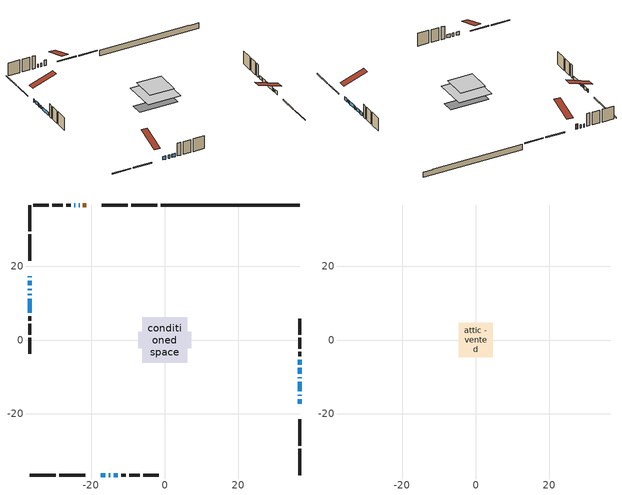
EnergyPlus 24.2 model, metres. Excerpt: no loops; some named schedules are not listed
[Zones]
conditioned space
 floor outside (Floor1 construction): -2.28,-2.28 -2.28,2.28 2.28,2.28 2.28,-2.28 z0.3
 floor adiabatic (AdiabaticFloorConstruction): -6.16,-6.16 -6.16,6.16 6.16,6.16 6.16,-6.16 z2.74
 floor foundation (Slab1 construction): -7.17,-2.28 -7.17,2.28 7.17,2.28 7.17,-2.28 z-1.83
 wall outside (RimJoist1 construction): -2.02,36.7 -9.11,36.7 / -36.7,-36.7 -29.61,-36.7 / -36.7,36.7 -36.7,29.61 / 36.7,-36.7 36.7,-29.61 z0.3:0.6
 wall outside (RimJoist2 construction): -10.04,36.7 -17.12,36.7 / -28.69,-36.7 -21.6,-36.7 / -36.7,28.69 -36.7,21.6 / 36.7,-28.69 36.7,-21.6 z0.3:0.6
 wall outside (AdiabaticWallConstruction 1): -21.36,36.7 -22.25,36.7 z0.3:2.33
 wall outside (AdiabaticWallConstruction): -36.7,17.36 -36.7,17.06 / 36.7,-17.36 36.7,-16.09 / 36.7,-15.16 36.7,-14.84 / 36.7,-13.92 36.7,-11.37 / -23.18,36.7 -23.44,36.7 / -17.36,-36.7 -16.22,-36.7 / -15.29,-36.7 -14.81,-36.7 / -36.7,16.13 -36.7,14.86 / -36.7,13.94 -36.7,13.51 / 36.7,-10.45 36.7,-10.06 / -36.7,12.58 -36.7,12.18 / 36.7,-9.14 36.7,-7.61 / 36.7,-6.68 36.7,-5.41 / -24.37,36.7 -24.64,36.7 / -13.88,-36.7 -12.74,-36.7 / -36.7,11.26 -36.7,7.45 z0.3:1.52
 wall outside (Wall1 construction): -25.56,36.7 -26.79,36.7 / -11.81,-36.7 -10.58,-36.7 / -36.7,6.52 -36.7,5.29 / 36.7,-4.49 36.7,-3.26 z0.3:5.18
 wall outside (Wall2 construction): -27.72,36.7 -30.6,36.7 / -9.65,-36.7 -6.78,-36.7 / -36.7,4.36 -36.7,1.49 / 36.7,-2.33 36.7,0.55 z0.3:5.18
 wall outside (Wall3 construction): -31.52,36.7 -35.77,36.7 / -5.85,-36.7 -1.6,-36.7 / -36.7,0.56 -36.7,-3.69 / 36.7,1.48 36.7,5.72 z0.3:5.18
 wall foundation (FoundationWall1 construction): -1.09,36.7,-1.83 -1.09,36.7,0.3 32.92,36.7,0.3 32.92,36.7,0.18 36.7,36.7,0.18 36.7,36.7,-1.83
 window (WindowConstruction 13): -36.7,17.36 -36.7,17.06 z0.3:1.52
 window (WindowConstruction 5): 36.7,-17.36 36.7,-16.09 z0.3:1.52
 window (WindowConstruction 6): 36.7,-15.16 36.7,-14.84 z0.3:1.52
 window (WindowConstruction 7): 36.7,-13.92 36.7,-11.37 z0.3:1.52
 window (WindowConstruction 8): -23.18,36.7 -23.44,36.7 z0.3:1.52
 window (WindowConstruction 9): -17.36,-36.7 -16.22,-36.7 z0.3:1.52
 window (WindowConstruction 10): -15.29,-36.7 -14.81,-36.7 z0.3:1.52
 window (WindowConstruction 11): -36.7,16.13 -36.7,14.86 z0.3:1.52
 window (WindowConstruction 12): -36.7,13.93 -36.7,13.51 z0.3:1.52
 window (WindowConstruction 15): 36.7,-10.44 36.7,-10.06 z0.3:1.52
 window (WindowConstruction 14): -36.7,12.58 -36.7,12.19 z0.3:1.52
 window (WindowConstruction): 36.7,-9.13 36.7,-7.61 z0.3:1.52
 window (WindowConstruction 1): 36.7,-6.68 36.7,-5.41 z0.3:1.52
 window (WindowConstruction 2): -24.37,36.7 -24.63,36.7 z0.3:1.52
 window (WindowConstruction 3): -13.88,-36.7 -12.74,-36.7 z0.3:1.52
 window (WindowConstruction 4): -36.7,11.26 -36.7,7.45 z0.3:1.52
 door (Door): -21.36,36.7 -22.25,36.7 z0.3:2.33
 ceiling adiabatic (AdiabaticFloorConstruction): 6.16,-6.16 6.16,6.16 -6.16,6.16 -6.16,-6.16 z2.74
attic - vented
 floor to conditioned space (Floor2 construction Reversed): -4.64,-4.64 -4.64,4.64 4.64,4.64 4.64,-4.64 z5.18
 roof outside (Roof1 construction): -20.44,36.7,5.18 -20.44,27.66,8.19 -18.05,27.66,8.19 -18.05,36.7,5.18; -18.29,-36.7,5.18 -18.29,-27.66,8.19 -20.67,-27.66,8.19 -20.67,-36.7,5.18; -36.7,18.29,5.18 -27.66,18.29,8.19 -27.66,20.67,8.19 -36.7,20.67,5.18; 36.7,-18.29,5.18 27.66,-18.29,8.19 27.66,-20.67,8.19 36.7,-20.67,5.18
[Building]
Building 1: Terrain=Suburbs
[Site:Location]
Toronto City Centre_ON: Latitude {deg}=43.63; Longitude {deg}=-79.39; Time Zone {hr}=-5; Elevation {m}=77; Keep Site Location Information=Yes
[Site:GroundTemperature:Shallow]
5.01852, 3.26908, 3.12898, 3.95918, 7.29196, 10.6092, 13.4851, 15.3069, 15.4617, 13.9799, 11.1774, 7.9619
[Site:WaterMainsTemperature]
Calculation Method=Schedule; Temperature Schedule=mains temperature schedule
[Material] Roughness=Rough; Thermal Absorptance=0.9
Name | Thickness {m} | Conductivity {W/m-K} | Density {kg/m3} | Specific Heat {J/kg-K} | Solar Absorptance | Visible Absorptance
asphalt or fiberglass shingles | 0.00635 | 0.162714 | 1121.4 | 1465.45 | 0.4 | 0.4
ceiling loosefill ins | 0.169333 | 0.0480833 | 16.02 | 1046.75 | 0.7 | 0.7
ceiling stud and cavity | 0.1397 | 0.110651 | 65.682 | 1177.47 | 0.7 | 0.7
concrete 4.0 in. | 0.1016 | 1.803125 | 2242.8 | 837.4 | 0.7 | 0.7
concrete 8.0 in. | 0.2032 | 1.803125 | 2242.8 | 837.4 | 0.7 | 0.7
door material | 0.04445 | 0.053851 | 512.64 | 1214.23 | 0.7 | 0.7
exterior vertical ins | 0.0363136 | 0.029427 | 32.04 | 1214.23 | 0.7 | 0.7
floor covering | 0.0127 | 0.0433444 | 54.468 | 1339.84 | 0.6 | 0.6
floor rigid ins | 0.051816 | 0.029427 | 32.04 | 1214.23 | 0.7 | 0.7
floor rigid ins 1; wall rigid ins | 0.512978 | 0.029427 | 32.04 | 1214.23 | 0.7 | 0.7
floor stud and cavity | 0.1397 | 0.0889238 | 92.3553 | 1139.71 | 0.7 | 0.7
floor stud and cavity 1 | 0.1397 | 1.75129 | 37.0049 | 1207.88 | 0.7 | 0.7
furniture material conditioned space 1 | 0.1524 | 0.115458 | 640.8 | 1214.23 | 0.6 | 0.6
gypsum board | 0.0127 | 0.160291 | 801 | 837.4 | 0.6 | 0.6
gypsum board 1 | 0.0127 | 0.160291 | 801 | 837.4 | 0.7 | 0.7
osb sheathing 0.5 in. | 0.0127 | 0.115458 | 512.64 | 1214.23 | 0.7 | 0.7
osb sheathing 0.75 in. | 0.01905 | 0.115458 | 512.64 | 1214.23 | 0.7 | 0.7
osb sheathing 2.0 in. | 0.0508 | 0.115458 | 512.64 | 1214.23 | 0.7 | 0.7
rim joist stud and cavity | 0.0508 | 0.0451784 | 125.044 | 1163.47 | 0.6 | 0.6
rim joist stud and cavity 1 | 0.0508 | 0.029095 | 125.044 | 1163.47 | 0.6 | 0.6
wall stud and cavity | 0.1397 | 0.0813726 | 139.0536 | 1170.24 | 0.7 | 0.7
wall stud and cavity 1 | 0.1397 | 0.0816238 | 139.0536 | 1170.24 | 0.7 | 0.7
wall stud and cavity 2 | 0.1397 | 0.081123 | 139.0536 | 1170.24 | 0.7 | 0.7
wall stud and cavity 3 | 0.0889 | 0.380278 | 52.3479 | 1209.89 | 0.7 | 0.7
wall stud and cavity 4 | 0.0889 | 0.391764 | 83.0341 | 1211.67 | 0.7 | 0.7
wood siding | 0.0254 | 0.102417 | 544.68 | 1172.36 | 0.4 | 0.4
wood siding 1; wood siding 2; wood siding 3 | 0.0254 | 0.102417 | 544.68 | 1172.36 | 0.7 | 0.7
[WindowMaterial:SimpleGlazingSystem]
Name | U-Factor {W/m2-K} | Solar Heat Gain Coefficient
WindowMaterial | 2.333658 | 0.53
WindowMaterial 1 | 2.24962 | 0.56
WindowMaterial 10 | 7.12703 | 0.61
WindowMaterial 11 | 6.76988 | 0.73
WindowMaterial 12 | 3.20069 | 0.32
WindowMaterial 2 | 2.57668 | 0.41
WindowMaterial 3 | 2.39384 | 0.5
WindowMaterial 4 | 2.17922 | 0.59
WindowMaterial 5 | 2.54318 | 0.43
WindowMaterial 6 | 2.21896 | 0.58
WindowMaterial 7 | 2.2729 | 0.55
WindowMaterial 8 | 2.44268 | 0.48
WindowMaterial 9 | 2.50173 | 0.45
[Construction]
AdiabaticFloorConstruction: floor stud and cavity 1, floor rigid ins 1, osb sheathing 0.75 in., floor covering
AdiabaticWallConstruction: wood siding 2, wall rigid ins, wall stud and cavity 3, gypsum board
AdiabaticWallConstruction 1: wood siding 3, wall rigid ins, wall stud and cavity 3, gypsum board
Door: door material
Floor1 construction: floor stud and cavity, floor rigid ins, osb sheathing 0.75 in., floor covering
Floor2 construction Reversed: gypsum board, ceiling stud and cavity, ceiling loosefill ins
FoundationWall1 construction: concrete 8.0 in., gypsum board 1
furniture construction conditioned space 1: furniture material conditioned space 1
PartitionWallConstruction: gypsum board, wall stud and cavity 4, gypsum board
RimJoist1 construction: wood siding 1, osb sheathing 2.0 in., rim joist stud and cavity
RimJoist2 construction: wood siding 1, osb sheathing 2.0 in., rim joist stud and cavity 1
Roof1 construction: asphalt or fiberglass shingles
Slab1 construction: concrete 4.0 in.
Wall1 construction: wood siding, osb sheathing 0.5 in., wall stud and cavity, gypsum board
Wall2 construction: wood siding, osb sheathing 0.5 in., wall stud and cavity 1, gypsum board
Wall3 construction: wood siding, osb sheathing 0.5 in., wall stud and cavity 2, gypsum board
WindowConstruction: WindowMaterial
WindowConstruction 1; WindowConstruction 11; WindowConstruction 5: WindowMaterial 1
WindowConstruction 10: WindowMaterial 8
WindowConstruction 12: WindowMaterial 9
WindowConstruction 13: WindowMaterial 10
WindowConstruction 14: WindowMaterial 11
WindowConstruction 15: WindowMaterial 12
WindowConstruction 2; WindowConstruction 8: WindowMaterial 2
WindowConstruction 3: WindowMaterial 3
WindowConstruction 4: WindowMaterial 4
WindowConstruction 6: WindowMaterial 5
WindowConstruction 7: WindowMaterial 6
WindowConstruction 9: WindowMaterial 7
[Zone] Multiplier=1; Part of Total Floor Area=Yes
Name | Volume {m3}
attic - vented | 42.1876
conditioned space | 541.1
[Space]
Name | Zone | Volume {m3}
attic - vented 1 | attic - vented | 42.1876
conditioned space 1 | conditioned space | 541.1
[ZoneInfiltration:EffectiveLeakageArea]
infil attic - vented 1: Zone or Space=attic - vented 1; Schedule=Always On Discrete; Effective Air Leakage Area {cm2}=3629.9; Stack Coefficient=0.000209624; Wind Coefficient=9.7823e-06
[ZoneMixing]
whole house fan mix: Zone or Space=attic - vented; Schedule=Always On Continuous; Design Flow Rate Calculation Method=Flow/Zone; Design Flow Rate {m3/s}=0; Source Zone or Space=conditioned space
[SurfaceProperty:ExposedFoundationPerimeter]
Slab1: Exposed Perimeter Calculation Method=TotalExposedPerimeter; Total Exposed Perimeter {m}=37.795
[InternalMass] Zone or ZoneList=conditioned space; Space or SpaceList=conditioned space 1
Name | Construction | Surface Area {m2}
furniture mass conditioned space 1 | furniture construction conditioned space 1 | 95.1242
partition wall mass | PartitionWallConstruction | 237.81
[Lights]
interior lighting: Zone or ZoneList or Space or SpaceList=conditioned space 1; Schedule=interior lighting schedule; Design Level Calculation Method=LightingLevel; Lighting Level {W}=343.2; Return Air Fraction=0; Fraction Radiant=0.6; Fraction Visible=0.2; Fraction Replaceable=1
[People]
occupants: Zone or ZoneList or Space or SpaceList=conditioned space 1; Number of People Schedule=occupants schedule; Number of People Calculation Method=People; Number of People=3; Fraction Radiant=0.314171; Sensible Heat Fraction=0.56303; Activity Level Schedule=occupants activity schedule; Carbon Dioxide Generation Rate {m3/s-W}=0; Enable ASHRAE 55 Comfort Warnings=No; Mean Radiant Temperature Calculation Type=EnclosureAveraged
[ElectricEquipment] Zone or ZoneList or Space or SpaceList=conditioned space 1; Design Level Calculation Method=EquipmentLevel
Name | Schedule | Design Level {W} | Fraction Latent | Fraction Radiant | Fraction Lost
clothes dryer | clothes dryer schedule | 140.772 | 0.015 | 0.081 | 0.85
clothes washer | clothes washer schedule | 32.1985 | 0.03 | 0.162 | 0.7
cooking range | cooking range schedule | 215.147 | 0.08 | 0.432 | 0.2
dishwasher | dishwasher schedule | 66.8632 | 0.3 | 0.18 | 0.4
fridge | fridge schedule | 72.9452 | 0 | 0.6 | 0
mech vent bath fan 0 | mech vent bath fan 0 schedule | 50.2 | 0 | 0 | 1
mech vent bath fan 1 | mech vent bath fan 1 schedule | 50.2 | 0 | 0 | 1
mech vent house fan | mech vent house fan schedule | 0 | 0 | 0 | 1
mech vent house fan cfis | mech vent house fan cfis schedule | 0 | 0 | 0 | 0
mech vent range fan 0 | mech vent range fan 0 schedule | 57 | 0 | 0 | 1
misc plug loads | misc plug loads schedule | 494.7 | 0.045 | 0.513 | 0.1
whole house fan | Always On Discrete | 0 | 0 | 0 | 1
[OtherEquipment] Zone or ZoneList or Space or SpaceList=conditioned space 1; Design Level Calculation Method=EquipmentLevel
Name | Fuel Type | Schedule | Design Level {W} | Fraction Latent | Fraction Radiant | Fraction Lost
clothes dryer 1 | Electricity | clothes dryer schedule | 0 | 0.015 | 0.081 | 0.85
cooking range 1 | Electricity | cooking range schedule | 0 | 0.08 | 0.432 | 0.2
general water use latent | None | general water use schedule | 62.594 | 1 | 0 | 0
general water use sensible | None | general water use schedule | -61.6891 | 0 | 0.6 | 0
mech vent house fan latent load | None | Always On Discrete | 0 | 1 | 0 | 0
mech vent house fan sensible load | None | Always On Discrete | 0 | 0 | 0 | 0
water heater energy adjustment1 | NaturalGas | Always On Discrete | 0.01 | 0 | 0 | 1
[ZoneInfiltration:DesignFlowRate] Zone or ZoneList or Space or SpaceList=conditioned space 1; Schedule=Always On Discrete; Design Flow Rate Calculation Method=Flow/Zone; Design Flow Rate {m3/s}=0
infil flow; natural vent flow; whole house fan flow
[AvailabilityManager:Scheduled]
central ac and furnace airloop Availability Manager: Schedule=Always On Discrete
[Foundation:Kiva]
Foundation Kiva 1: Initial Indoor Air Temperature {C}=18; Wall Height Above Grade {m}=0.300015; Wall Depth Below Slab {m}=0.2032; Custom Block Material Name 1=exterior vertical ins; Custom Block Depth 1 {m}=2.13; Custom Block X Position 1 {m}=0.2159; Custom Block Z Position 1 {m}=0
[Foundation:Kiva:Settings]
Soil Conductivity {W/m-K}=0.849921; Soil Density {kg/m3}=1842.3; Soil Specific Heat {J/kg-K}=418.7; Ground Solar Absorptivity=0.9; Ground Thermal Absorptivity=0.9; Ground Surface Roughness {m}=0.03; Far-Field Width {m}=40; Deep-Ground Boundary Condition=ZeroFlux; Deep-Ground Depth {m}=40; Minimum Cell Dimension {m}=0.2; Maximum Cell Growth Coefficient=3; Simulation Timestep=Timestep
[Exterior:Lights]
exterior lighting: Schedule=exterior lighting schedule; Design Level {W}=75.6
[EnergyManagementSystem:GlobalVariable]
central_ac_and_furnace_airloop_Fan_RTF
infil_program_Qfan
infil_program_Qinf
natural_vent_program_Qnv
natural_vent_program_Qwhf
[EnergyManagementSystem:Sensor]
Name | Output:Variable or Output:Meter Index Key | Output:Variable or Output:Meter
airflow_gain | infil flow | Infiltration Sensible Heat Gain Energy
airflow_gain_1 | natural vent flow | Infiltration Sensible Heat Gain Energy
airflow_gain_2 | whole house fan flow | Infiltration Sensible Heat Gain Energy
airflow_loss | infil flow | Infiltration Sensible Heat Loss Energy
airflow_loss_1 | natural vent flow | Infiltration Sensible Heat Loss Energy
airflow_loss_2 | whole house fan flow | Infiltration Sensible Heat Loss Energy
clg_load_cond |  | Cooling:EnergyTransfer:Zone:CONDITIONED SPACE
clg_sp_s; clg_sp_s_1 | cooling setpoint | Schedule Value
clothes_dryer_exhaust_0_sch_s | clothes dryer exhaust 0 schedule | Schedule Value
cool_season | cooling season schedule | Schedule Value
htg_load_cond |  | Heating:EnergyTransfer:Zone:CONDITIONED SPACE
htg_sp_s; htg_sp_s_1 | heating setpoint | Schedule Value
ig_ee_conv | clothes dryer | Electric Equipment Convective Heating Energy
ig_ee_conv_2 | cooking range | Electric Equipment Convective Heating Energy
ig_ee_conv_4 | fridge | Electric Equipment Convective Heating Energy
ig_ee_conv_5 | misc plug loads | Electric Equipment Convective Heating Energy
ig_ee_conv_6 | whole house fan | Electric Equipment Convective Heating Energy
ig_ee_rad | clothes dryer | Electric Equipment Radiant Heating Energy
ig_ee_rad_2 | cooking range | Electric Equipment Radiant Heating Energy
ig_ee_rad_4 | fridge | Electric Equipment Radiant Heating Energy
ig_ee_rad_5 | misc plug loads | Electric Equipment Radiant Heating Energy
ig_ee_rad_6 | whole house fan | Electric Equipment Radiant Heating Energy
ig_lgt_conv | interior lighting | Lights Convective Heating Energy
ig_lgt_rad | interior lighting | Lights Radiant Heating Energy
ig_lgt_vis | interior lighting | Lights Visible Radiation Heating Energy
ig_oe_conv | clothes dryer 1 | Other Equipment Convective Heating Energy
ig_oe_conv_1 | cooking range 1 | Other Equipment Convective Heating Energy
ig_oe_conv_2 | general water use latent | Other Equipment Convective Heating Energy
ig_oe_conv_3 | general water use sensible | Other Equipment Convective Heating Energy
ig_oe_conv_4 | water heater energy adjustment1 | Other Equipment Convective Heating Energy
ig_oe_rad | clothes dryer 1 | Other Equipment Radiant Heating Energy
ig_oe_rad_1 | cooking range 1 | Other Equipment Radiant Heating Energy
ig_oe_rad_2 | general water use latent | Other Equipment Radiant Heating Energy
ig_oe_rad_3 | general water use sensible | Other Equipment Radiant Heating Energy
ig_oe_rad_4 | water heater energy adjustment1 | Other Equipment Radiant Heating Energy
ig_ppl_conv | occupants | People Convective Heating Energy
ig_ppl_rad | occupants | People Radiant Heating Energy
im_conv | furniture mass conditioned space 1 | Surface Inside Face Convection Heat Gain Energy
im_conv_1 | partition wall mass | Surface Inside Face Convection Heat Gain Energy
im_ig | furniture mass conditioned space 1 | Surface Inside Face Internal Gains Radiation Heat Gain Energy
im_ig_1 | partition wall mass | Surface Inside Face Internal Gains Radiation Heat Gain Energy
im_lgt | furniture mass conditioned space 1 | Surface Inside Face Lights Radiation Heat Gain Energy
im_lgt_1 | partition wall mass | Surface Inside Face Lights Radiation Heat Gain Energy
im_sol | furniture mass conditioned space 1 | Surface Inside Face Solar Radiation Heat Gain Energy
im_sol_1 | partition wall mass | Surface Inside Face Solar Radiation Heat Gain Energy
im_surf | furniture mass conditioned space 1 | Surface Inside Face Net Surface Thermal Radiation Heat Gain Energy
im_surf_1 | partition wall mass | Surface Inside Face Net Surface Thermal Radiation Heat Gain Energy
mech_vent_bath_fan_0_sch_s | mech vent bath fan 0 schedule | Schedule Value
mech_vent_bath_fan_1_sch_s | mech vent bath fan 1 schedule | Schedule Value
mech_vent_range_fan_0_sch_s | mech vent range fan 0 schedule | Schedule Value
mv_conv | mech vent bath fan 0 | Electric Equipment Convective Heating Energy
mv_conv_1 | mech vent bath fan 1 | Electric Equipment Convective Heating Energy
mv_conv_2 | mech vent house fan | Electric Equipment Convective Heating Energy
mv_conv_3 | mech vent house fan cfis | Electric Equipment Convective Heating Energy
mv_conv_4 | mech vent range fan 0 | Electric Equipment Convective Heating Energy
mv_conv_5 | mech vent house fan latent load | Other Equipment Convective Heating Energy
mv_conv_6 | mech vent house fan sensible load | Other Equipment Convective Heating Energy
mv_rad | mech vent bath fan 0 | Electric Equipment Radiant Heating Energy
mv_rad_1 | mech vent bath fan 1 | Electric Equipment Radiant Heating Energy
mv_rad_2 | mech vent house fan | Electric Equipment Radiant Heating Energy
mv_rad_3 | mech vent house fan cfis | Electric Equipment Radiant Heating Energy
mv_rad_4 | mech vent range fan 0 | Electric Equipment Radiant Heating Energy
mv_rad_5 | mech vent house fan latent load | Other Equipment Radiant Heating Energy
mv_rad_6 | mech vent house fan sensible load | Other Equipment Radiant Heating Energy
natural_vent_s | natural vent schedule | Schedule Value
out_pb_s |  | Site Outdoor Air Barometric Pressure
out_wt_s |  | Site Outdoor Air Humidity Ratio
site_vw_s |  | Site Wind Speed
ss_back_out | Window1 | Surface Window Shortwave from Zone Back Out Window Heat Transfer Rate
ss_back_out_1 | Window11 | Surface Window Shortwave from Zone Back Out Window Heat Transfer Rate
ss_back_out_10 | Window2 | Surface Window Shortwave from Zone Back Out Window Heat Transfer Rate
ss_back_out_11 | Window3 | Surface Window Shortwave from Zone Back Out Window Heat Transfer Rate
ss_back_out_12 | Window5 | Surface Window Shortwave from Zone Back Out Window Heat Transfer Rate
ss_back_out_13 | Window6 | Surface Window Shortwave from Zone Back Out Window Heat Transfer Rate
ss_back_out_14 | Window7 | Surface Window Shortwave from Zone Back Out Window Heat Transfer Rate
ss_back_out_15 | Window9 | Surface Window Shortwave from Zone Back Out Window Heat Transfer Rate
ss_back_out_2 | Window12 | Surface Window Shortwave from Zone Back Out Window Heat Transfer Rate
ss_back_out_3 | Window13 | Surface Window Shortwave from Zone Back Out Window Heat Transfer Rate
ss_back_out_4 | Window14 | Surface Window Shortwave from Zone Back Out Window Heat Transfer Rate
ss_back_out_5 | Window15 | Surface Window Shortwave from Zone Back Out Window Heat Transfer Rate
ss_back_out_6 | Window16 | Surface Window Shortwave from Zone Back Out Window Heat Transfer Rate
ss_back_out_7 | Window17 | Surface Window Shortwave from Zone Back Out Window Heat Transfer Rate
ss_back_out_8 | Window18 | Surface Window Shortwave from Zone Back Out Window Heat Transfer Rate
ss_back_out_9 | Window19 | Surface Window Shortwave from Zone Back Out Window Heat Transfer Rate
ss_conv | Door1 | Surface Inside Face Convection Heat Gain Energy
ss_conv_1 | Window1 | Surface Inside Face Convection Heat Gain Energy
ss_conv_10 | Window19 | Surface Inside Face Convection Heat Gain Energy
ss_conv_11 | Window2 | Surface Inside Face Convection Heat Gain Energy
ss_conv_12 | Window3 | Surface Inside Face Convection Heat Gain Energy
ss_conv_13 | Window5 | Surface Inside Face Convection Heat Gain Energy
ss_conv_14 | Window6 | Surface Inside Face Convection Heat Gain Energy
ss_conv_15 | Window7 | Surface Inside Face Convection Heat Gain Energy
ss_conv_16 | Window9 | Surface Inside Face Convection Heat Gain Energy
ss_conv_2 | Window11 | Surface Inside Face Convection Heat Gain Energy
ss_conv_3 | Window12 | Surface Inside Face Convection Heat Gain Energy
ss_conv_4 | Window13 | Surface Inside Face Convection Heat Gain Energy
ss_conv_5 | Window14 | Surface Inside Face Convection Heat Gain Energy
ss_conv_6 | Window15 | Surface Inside Face Convection Heat Gain Energy
ss_conv_7 | Window16 | Surface Inside Face Convection Heat Gain Energy
ss_conv_8 | Window17 | Surface Inside Face Convection Heat Gain Energy
ss_conv_9 | Window18 | Surface Inside Face Convection Heat Gain Energy
ss_ig | Door1 | Surface Inside Face Internal Gains Radiation Heat Gain Energy
ss_ig_1 | Window1 | Surface Inside Face Internal Gains Radiation Heat Gain Energy
ss_ig_10 | Window19 | Surface Inside Face Internal Gains Radiation Heat Gain Energy
ss_ig_11 | Window2 | Surface Inside Face Internal Gains Radiation Heat Gain Energy
ss_ig_12 | Window3 | Surface Inside Face Internal Gains Radiation Heat Gain Energy
ss_ig_13 | Window5 | Surface Inside Face Internal Gains Radiation Heat Gain Energy
ss_ig_14 | Window6 | Surface Inside Face Internal Gains Radiation Heat Gain Energy
ss_ig_15 | Window7 | Surface Inside Face Internal Gains Radiation Heat Gain Energy
ss_ig_16 | Window9 | Surface Inside Face Internal Gains Radiation Heat Gain Energy
ss_ig_2 | Window11 | Surface Inside Face Internal Gains Radiation Heat Gain Energy
ss_ig_3 | Window12 | Surface Inside Face Internal Gains Radiation Heat Gain Energy
ss_ig_4 | Window13 | Surface Inside Face Internal Gains Radiation Heat Gain Energy
ss_ig_5 | Window14 | Surface Inside Face Internal Gains Radiation Heat Gain Energy
ss_ig_6 | Window15 | Surface Inside Face Internal Gains Radiation Heat Gain Energy
ss_ig_7 | Window16 | Surface Inside Face Internal Gains Radiation Heat Gain Energy
ss_ig_8 | Window17 | Surface Inside Face Internal Gains Radiation Heat Gain Energy
ss_ig_9 | Window18 | Surface Inside Face Internal Gains Radiation Heat Gain Energy
ss_lgt | Door1 | Surface Inside Face Lights Radiation Heat Gain Energy
ss_sol | Door1 | Surface Inside Face Solar Radiation Heat Gain Energy
ss_surf | Door1 | Surface Inside Face Net Surface Thermal Radiation Heat Gain Energy
ss_surf_1 | Window1 | Surface Inside Face Net Surface Thermal Radiation Heat Gain Energy
ss_surf_10 | Window19 | Surface Inside Face Net Surface Thermal Radiation Heat Gain Energy
ss_surf_11 | Window2 | Surface Inside Face Net Surface Thermal Radiation Heat Gain Energy
ss_surf_12 | Window3 | Surface Inside Face Net Surface Thermal Radiation Heat Gain Energy
ss_surf_13 | Window5 | Surface Inside Face Net Surface Thermal Radiation Heat Gain Energy
ss_surf_14 | Window6 | Surface Inside Face Net Surface Thermal Radiation Heat Gain Energy
ss_surf_15 | Window7 | Surface Inside Face Net Surface Thermal Radiation Heat Gain Energy
ss_surf_16 | Window9 | Surface Inside Face Net Surface Thermal Radiation Heat Gain Energy
ss_surf_2 | Window11 | Surface Inside Face Net Surface Thermal Radiation Heat Gain Energy
ss_surf_3 | Window12 | Surface Inside Face Net Surface Thermal Radiation Heat Gain Energy
ss_surf_4 | Window13 | Surface Inside Face Net Surface Thermal Radiation Heat Gain Energy
ss_surf_5 | Window14 | Surface Inside Face Net Surface Thermal Radiation Heat Gain Energy
ss_surf_6 | Window15 | Surface Inside Face Net Surface Thermal Radiation Heat Gain Energy
ss_surf_7 | Window16 | Surface Inside Face Net Surface Thermal Radiation Heat Gain Energy
ss_surf_8 | Window17 | Surface Inside Face Net Surface Thermal Radiation Heat Gain Energy
ss_surf_9 | Window18 | Surface Inside Face Net Surface Thermal Radiation Heat Gain Energy
ss_trans_in | Window1 | Surface Window Transmitted Solar Radiation Rate
ss_trans_in_1 | Window11 | Surface Window Transmitted Solar Radiation Rate
ss_trans_in_10 | Window2 | Surface Window Transmitted Solar Radiation Rate
ss_trans_in_11 | Window3 | Surface Window Transmitted Solar Radiation Rate
ss_trans_in_12 | Window5 | Surface Window Transmitted Solar Radiation Rate
ss_trans_in_13 | Window6 | Surface Window Transmitted Solar Radiation Rate
ss_trans_in_14 | Window7 | Surface Window Transmitted Solar Radiation Rate
ss_trans_in_15 | Window9 | Surface Window Transmitted Solar Radiation Rate
ss_trans_in_2 | Window12 | Surface Window Transmitted Solar Radiation Rate
ss_trans_in_3 | Window13 | Surface Window Transmitted Solar Radiation Rate
ss_trans_in_4 | Window14 | Surface Window Transmitted Solar Radiation Rate
ss_trans_in_5 | Window15 | Surface Window Transmitted Solar Radiation Rate
ss_trans_in_6 | Window16 | Surface Window Transmitted Solar Radiation Rate
ss_trans_in_7 | Window17 | Surface Window Transmitted Solar Radiation Rate
ss_trans_in_8 | Window18 | Surface Window Transmitted Solar Radiation Rate
ss_trans_in_9 | Window19 | Surface Window Transmitted Solar Radiation Rate
ss_trans_out | Window1 | Surface Inside Face Initial Transmitted Diffuse Transmitted Out Window Solar Radiation Rate
